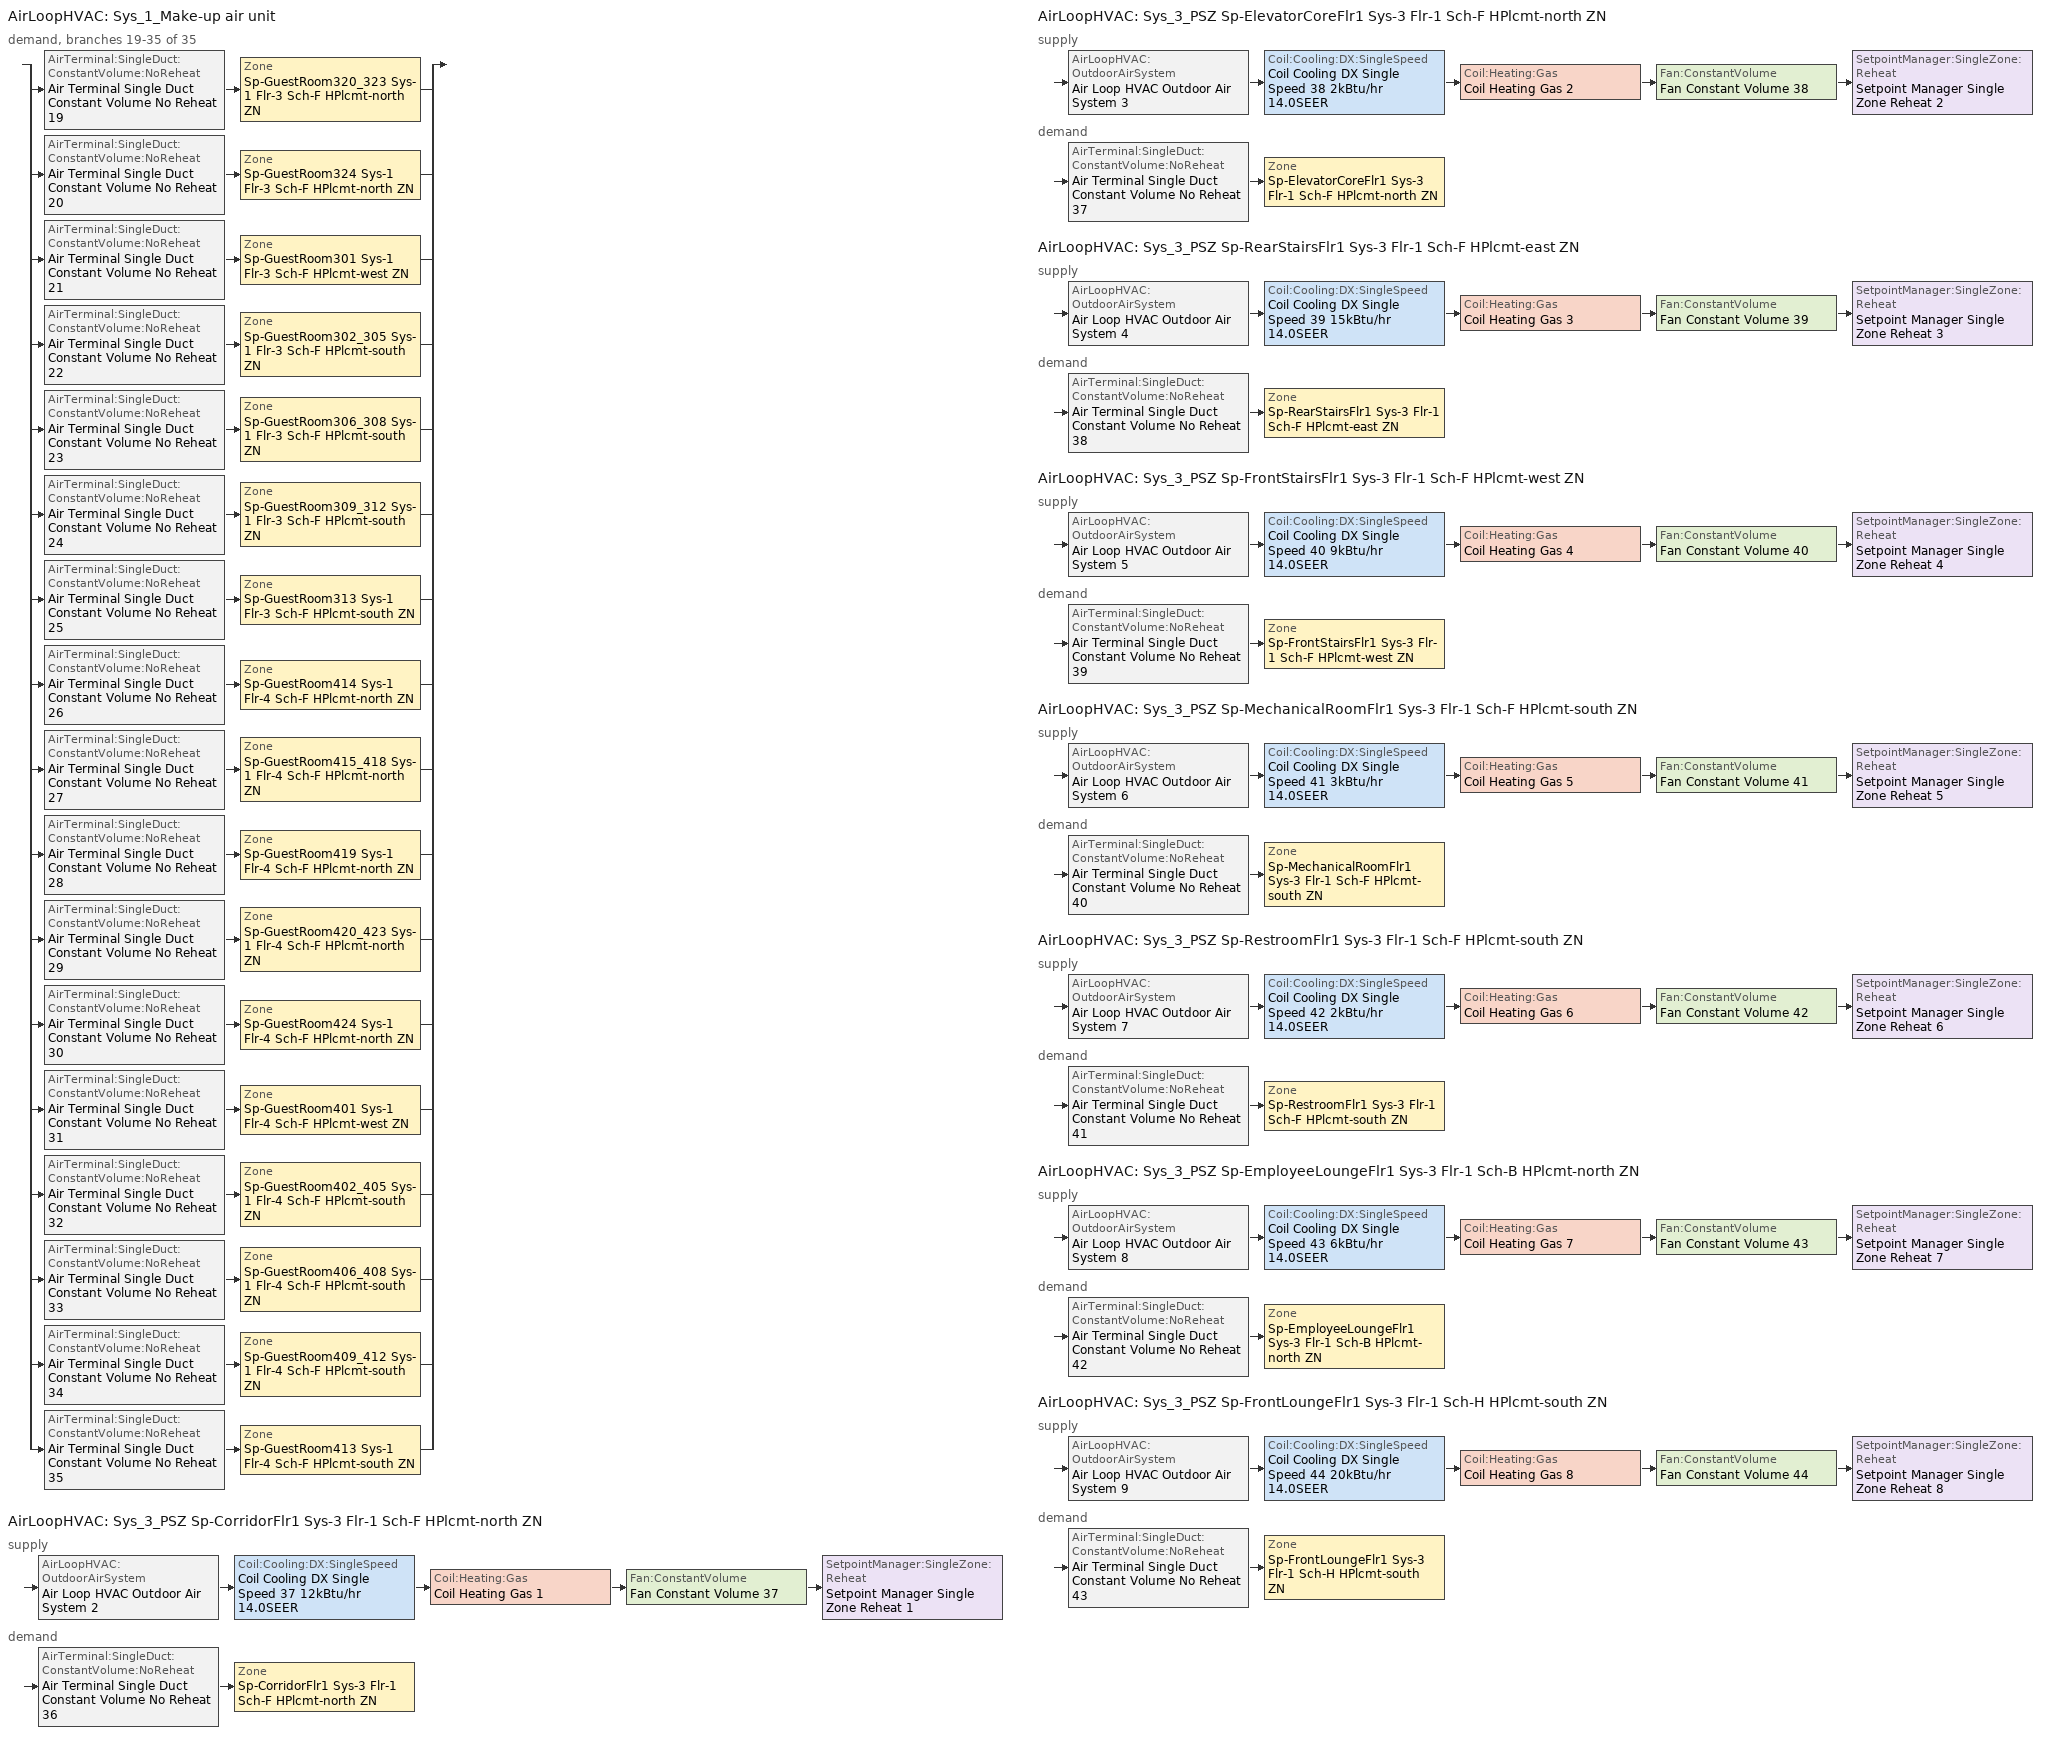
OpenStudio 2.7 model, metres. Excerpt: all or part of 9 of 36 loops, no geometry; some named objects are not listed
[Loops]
AirLoopHVAC 'Sys_1_Make-up air unit'
 demand, branches 19-35 of 35: split
  | AirTerminal:SingleDuct:ConstantVolume:NoReheat 'Air Terminal Single Duct Constant Volume No Reheat 19' > Zone 'Sp-GuestRoom320_323 Sys-1 Flr-3 Sch-F HPlcmt-north ZN'
  | AirTerminal:SingleDuct:ConstantVolume:NoReheat 'Air Terminal Single Duct Constant Volume No Reheat 20' > Zone 'Sp-GuestRoom324 Sys-1 Flr-3 Sch-F HPlcmt-north ZN'
  | AirTerminal:SingleDuct:ConstantVolume:NoReheat 'Air Terminal Single Duct Constant Volume No Reheat 21' > Zone 'Sp-GuestRoom301 Sys-1 Flr-3 Sch-F HPlcmt-west ZN'
  | AirTerminal:SingleDuct:ConstantVolume:NoReheat 'Air Terminal Single Duct Constant Volume No Reheat 22' > Zone 'Sp-GuestRoom302_305 Sys-1 Flr-3 Sch-F HPlcmt-south ZN'
  | AirTerminal:SingleDuct:ConstantVolume:NoReheat 'Air Terminal Single Duct Constant Volume No Reheat 23' > Zone 'Sp-GuestRoom306_308 Sys-1 Flr-3 Sch-F HPlcmt-south ZN'
  | AirTerminal:SingleDuct:ConstantVolume:NoReheat 'Air Terminal Single Duct Constant Volume No Reheat 24' > Zone 'Sp-GuestRoom309_312 Sys-1 Flr-3 Sch-F HPlcmt-south ZN'
  | AirTerminal:SingleDuct:ConstantVolume:NoReheat 'Air Terminal Single Duct Constant Volume No Reheat 25' > Zone 'Sp-GuestRoom313 Sys-1 Flr-3 Sch-F HPlcmt-south ZN'
  | AirTerminal:SingleDuct:ConstantVolume:NoReheat 'Air Terminal Single Duct Constant Volume No Reheat 26' > Zone 'Sp-GuestRoom414 Sys-1 Flr-4 Sch-F HPlcmt-north ZN'
  | AirTerminal:SingleDuct:ConstantVolume:NoReheat 'Air Terminal Single Duct Constant Volume No Reheat 27' > Zone 'Sp-GuestRoom415_418 Sys-1 Flr-4 Sch-F HPlcmt-north ZN'
  | AirTerminal:SingleDuct:ConstantVolume:NoReheat 'Air Terminal Single Duct Constant Volume No Reheat 28' > Zone 'Sp-GuestRoom419 Sys-1 Flr-4 Sch-F HPlcmt-north ZN'
  | AirTerminal:SingleDuct:ConstantVolume:NoReheat 'Air Terminal Single Duct Constant Volume No Reheat 29' > Zone 'Sp-GuestRoom420_423 Sys-1 Flr-4 Sch-F HPlcmt-north ZN'
  | AirTerminal:SingleDuct:ConstantVolume:NoReheat 'Air Terminal Single Duct Constant Volume No Reheat 30' > Zone 'Sp-GuestRoom424 Sys-1 Flr-4 Sch-F HPlcmt-north ZN'
  | AirTerminal:SingleDuct:ConstantVolume:NoReheat 'Air Terminal Single Duct Constant Volume No Reheat 31' > Zone 'Sp-GuestRoom401 Sys-1 Flr-4 Sch-F HPlcmt-west ZN'
  | AirTerminal:SingleDuct:ConstantVolume:NoReheat 'Air Terminal Single Duct Constant Volume No Reheat 32' > Zone 'Sp-GuestRoom402_405 Sys-1 Flr-4 Sch-F HPlcmt-south ZN'
  | AirTerminal:SingleDuct:ConstantVolume:NoReheat 'Air Terminal Single Duct Constant Volume No Reheat 33' > Zone 'Sp-GuestRoom406_408 Sys-1 Flr-4 Sch-F HPlcmt-south ZN'
  | AirTerminal:SingleDuct:ConstantVolume:NoReheat 'Air Terminal Single Duct Constant Volume No Reheat 34' > Zone 'Sp-GuestRoom409_412 Sys-1 Flr-4 Sch-F HPlcmt-south ZN'
  | AirTerminal:SingleDuct:ConstantVolume:NoReheat 'Air Terminal Single Duct Constant Volume No Reheat 35' > Zone 'Sp-GuestRoom413 Sys-1 Flr-4 Sch-F HPlcmt-south ZN'
AirLoopHVAC 'Sys_3_PSZ Sp-CorridorFlr1 Sys-3 Flr-1 Sch-F HPlcmt-north ZN'
 supply: AirLoopHVAC:OutdoorAirSystem 'Air Loop HVAC Outdoor Air System 2' > Coil:Cooling:DX:SingleSpeed 'Coil Cooling DX Single Speed 37 12kBtu/hr 14.0SEER' > Coil:Heating:Gas 'Coil Heating Gas 1' > Fan:ConstantVolume 'Fan Constant Volume 37' > SetpointManager:SingleZone:Reheat 'Setpoint Manager Single Zone Reheat 1'
 demand: AirTerminal:SingleDuct:ConstantVolume:NoReheat 'Air Terminal Single Duct Constant Volume No Reheat 36' > Zone 'Sp-CorridorFlr1 Sys-3 Flr-1 Sch-F HPlcmt-north ZN'
AirLoopHVAC 'Sys_3_PSZ Sp-ElevatorCoreFlr1 Sys-3 Flr-1 Sch-F HPlcmt-north ZN'
 supply: AirLoopHVAC:OutdoorAirSystem 'Air Loop HVAC Outdoor Air System 3' > Coil:Cooling:DX:SingleSpeed 'Coil Cooling DX Single Speed 38 2kBtu/hr 14.0SEER' > Coil:Heating:Gas 'Coil Heating Gas 2' > Fan:ConstantVolume 'Fan Constant Volume 38' > SetpointManager:SingleZone:Reheat 'Setpoint Manager Single Zone Reheat 2'
 demand: AirTerminal:SingleDuct:ConstantVolume:NoReheat 'Air Terminal Single Duct Constant Volume No Reheat 37' > Zone 'Sp-ElevatorCoreFlr1 Sys-3 Flr-1 Sch-F HPlcmt-north ZN'
AirLoopHVAC 'Sys_3_PSZ Sp-RearStairsFlr1 Sys-3 Flr-1 Sch-F HPlcmt-east ZN'
 supply: AirLoopHVAC:OutdoorAirSystem 'Air Loop HVAC Outdoor Air System 4' > Coil:Cooling:DX:SingleSpeed 'Coil Cooling DX Single Speed 39 15kBtu/hr 14.0SEER' > Coil:Heating:Gas 'Coil Heating Gas 3' > Fan:ConstantVolume 'Fan Constant Volume 39' > SetpointManager:SingleZone:Reheat 'Setpoint Manager Single Zone Reheat 3'
 demand: AirTerminal:SingleDuct:ConstantVolume:NoReheat 'Air Terminal Single Duct Constant Volume No Reheat 38' > Zone 'Sp-RearStairsFlr1 Sys-3 Flr-1 Sch-F HPlcmt-east ZN'
AirLoopHVAC 'Sys_3_PSZ Sp-FrontStairsFlr1 Sys-3 Flr-1 Sch-F HPlcmt-west ZN'
 supply: AirLoopHVAC:OutdoorAirSystem 'Air Loop HVAC Outdoor Air System 5' > Coil:Cooling:DX:SingleSpeed 'Coil Cooling DX Single Speed 40 9kBtu/hr 14.0SEER' > Coil:Heating:Gas 'Coil Heating Gas 4' > Fan:ConstantVolume 'Fan Constant Volume 40' > SetpointManager:SingleZone:Reheat 'Setpoint Manager Single Zone Reheat 4'
 demand: AirTerminal:SingleDuct:ConstantVolume:NoReheat 'Air Terminal Single Duct Constant Volume No Reheat 39' > Zone 'Sp-FrontStairsFlr1 Sys-3 Flr-1 Sch-F HPlcmt-west ZN'
AirLoopHVAC 'Sys_3_PSZ Sp-MechanicalRoomFlr1 Sys-3 Flr-1 Sch-F HPlcmt-south ZN'
 supply: AirLoopHVAC:OutdoorAirSystem 'Air Loop HVAC Outdoor Air System 6' > Coil:Cooling:DX:SingleSpeed 'Coil Cooling DX Single Speed 41 3kBtu/hr 14.0SEER' > Coil:Heating:Gas 'Coil Heating Gas 5' > Fan:ConstantVolume 'Fan Constant Volume 41' > SetpointManager:SingleZone:Reheat 'Setpoint Manager Single Zone Reheat 5'
 demand: AirTerminal:SingleDuct:ConstantVolume:NoReheat 'Air Terminal Single Duct Constant Volume No Reheat 40' > Zone 'Sp-MechanicalRoomFlr1 Sys-3 Flr-1 Sch-F HPlcmt-south ZN'
AirLoopHVAC 'Sys_3_PSZ Sp-RestroomFlr1 Sys-3 Flr-1 Sch-F HPlcmt-south ZN'
 supply: AirLoopHVAC:OutdoorAirSystem 'Air Loop HVAC Outdoor Air System 7' > Coil:Cooling:DX:SingleSpeed 'Coil Cooling DX Single Speed 42 2kBtu/hr 14.0SEER' > Coil:Heating:Gas 'Coil Heating Gas 6' > Fan:ConstantVolume 'Fan Constant Volume 42' > SetpointManager:SingleZone:Reheat 'Setpoint Manager Single Zone Reheat 6'
 demand: AirTerminal:SingleDuct:ConstantVolume:NoReheat 'Air Terminal Single Duct Constant Volume No Reheat 41' > Zone 'Sp-RestroomFlr1 Sys-3 Flr-1 Sch-F HPlcmt-south ZN'
AirLoopHVAC 'Sys_3_PSZ Sp-EmployeeLoungeFlr1 Sys-3 Flr-1 Sch-B HPlcmt-north ZN'
 supply: AirLoopHVAC:OutdoorAirSystem 'Air Loop HVAC Outdoor Air System 8' > Coil:Cooling:DX:SingleSpeed 'Coil Cooling DX Single Speed 43 6kBtu/hr 14.0SEER' > Coil:Heating:Gas 'Coil Heating Gas 7' > Fan:ConstantVolume 'Fan Constant Volume 43' > SetpointManager:SingleZone:Reheat 'Setpoint Manager Single Zone Reheat 7'
 demand: AirTerminal:SingleDuct:ConstantVolume:NoReheat 'Air Terminal Single Duct Constant Volume No Reheat 42' > Zone 'Sp-EmployeeLoungeFlr1 Sys-3 Flr-1 Sch-B HPlcmt-north ZN'
AirLoopHVAC 'Sys_3_PSZ Sp-FrontLoungeFlr1 Sys-3 Flr-1 Sch-H HPlcmt-south ZN'
 supply: AirLoopHVAC:OutdoorAirSystem 'Air Loop HVAC Outdoor Air System 9' > Coil:Cooling:DX:SingleSpeed 'Coil Cooling DX Single Speed 44 20kBtu/hr 14.0SEER' > Coil:Heating:Gas 'Coil Heating Gas 8' > Fan:ConstantVolume 'Fan Constant Volume 44' > SetpointManager:SingleZone:Reheat 'Setpoint Manager Single Zone Reheat 8'
 demand: AirTerminal:SingleDuct:ConstantVolume:NoReheat 'Air Terminal Single Duct Constant Volume No Reheat 43' > Zone 'Sp-FrontLoungeFlr1 Sys-3 Flr-1 Sch-H HPlcmt-south ZN'
[Sizing:Zone] Zone Cooling Design Supply Air Temperature Input Method=SupplyAirTemperature; Zone Cooling Design Supply Air Temperature {C}=13; Zone Cooling Design Supply Air Temperature Difference {deltaC}=11.11; Zone Heating Design Supply Air Temperature Input Method=SupplyAirTemperature; Zone Heating Design Supply Air Temperature {C}=43; Zone Heating Design Supply Air Temperature Difference {deltaC}=11.11; Zone Cooling Design Supply Air Humidity Ratio {kg-H2O/kg-air}=0.0085; Zone Heating Design Supply Air Humidity Ratio {kg-H2O/kg-air}=0.008; Zone Heating Sizing Factor=1.3; Zone Cooling Sizing Factor=1.1; Cooling Design Air Flow Method=DesignDay; Heating Design Air Flow Method=DesignDay; Account for Dedicated Outdoor Air System=No; Dedicated Outdoor Air System Control Strategy=NeutralSupplyAir; Dedicated Outdoor Air Low Setpoint Temperature for Design {C}=autosize; Dedicated Outdoor Air High Setpoint Temperature for Design {C}=autosize
Sp-GuestRoom320_323 Sys-1 Flr-3 Sch-F HPlcmt-north ZN; Sp-GuestRoom324 Sys-1 Flr-3 Sch-F HPlcmt-north ZN; Sp-GuestRoom301 Sys-1 Flr-3 Sch-F HPlcmt-west ZN; Sp-GuestRoom302_305 Sys-1 Flr-3 Sch-F HPlcmt-south ZN; Sp-GuestRoom306_308 Sys-1 Flr-3 Sch-F HPlcmt-south ZN; Sp-GuestRoom309_312 Sys-1 Flr-3 Sch-F HPlcmt-south ZN; Sp-GuestRoom313 Sys-1 Flr-3 Sch-F HPlcmt-south ZN; Sp-GuestRoom414 Sys-1 Flr-4 Sch-F HPlcmt-north ZN; Sp-GuestRoom415_418 Sys-1 Flr-4 Sch-F HPlcmt-north ZN; Sp-GuestRoom419 Sys-1 Flr-4 Sch-F HPlcmt-north ZN; Sp-GuestRoom420_423 Sys-1 Flr-4 Sch-F HPlcmt-north ZN; Sp-GuestRoom424 Sys-1 Flr-4 Sch-F HPlcmt-north ZN; Sp-GuestRoom401 Sys-1 Flr-4 Sch-F HPlcmt-west ZN; Sp-GuestRoom402_405 Sys-1 Flr-4 Sch-F HPlcmt-south ZN; Sp-GuestRoom406_408 Sys-1 Flr-4 Sch-F HPlcmt-south ZN; Sp-GuestRoom409_412 Sys-1 Flr-4 Sch-F HPlcmt-south ZN; Sp-GuestRoom413 Sys-1 Flr-4 Sch-F HPlcmt-south ZN; Sp-CorridorFlr1 Sys-3 Flr-1 Sch-F HPlcmt-north ZN; Sp-ElevatorCoreFlr1 Sys-3 Flr-1 Sch-F HPlcmt-north ZN; Sp-RearStairsFlr1 Sys-3 Flr-1 Sch-F HPlcmt-east ZN; Sp-FrontStairsFlr1 Sys-3 Flr-1 Sch-F HPlcmt-west ZN; Sp-MechanicalRoomFlr1 Sys-3 Flr-1 Sch-F HPlcmt-south ZN; Sp-RestroomFlr1 Sys-3 Flr-1 Sch-F HPlcmt-south ZN; Sp-EmployeeLoungeFlr1 Sys-3 Flr-1 Sch-B HPlcmt-north ZN; Sp-FrontLoungeFlr1 Sys-3 Flr-1 Sch-H HPlcmt-south ZN
[Zone equipment]
Sp-GuestRoom320_323 Sys-1 Flr-3 Sch-F HPlcmt-north ZN: Sp-GuestRoom320_323 Sys-1 Flr-3 Sch-F HPlcmt-north ZN PTAC, Zone HVAC Baseboard Convective Water 19, Air Terminal Single Duct Constant Volume No Reheat 19
Sp-GuestRoom324 Sys-1 Flr-3 Sch-F HPlcmt-north ZN: Sp-GuestRoom324 Sys-1 Flr-3 Sch-F HPlcmt-north ZN PTAC, Zone HVAC Baseboard Convective Water 20, Air Terminal Single Duct Constant Volume No Reheat 20
Sp-GuestRoom301 Sys-1 Flr-3 Sch-F HPlcmt-west ZN: Sp-GuestRoom301 Sys-1 Flr-3 Sch-F HPlcmt-west ZN PTAC, Zone HVAC Baseboard Convective Water 21, Air Terminal Single Duct Constant Volume No Reheat 21
Sp-GuestRoom302_305 Sys-1 Flr-3 Sch-F HPlcmt-south ZN: Sp-GuestRoom302_305 Sys-1 Flr-3 Sch-F HPlcmt-south ZN PTAC, Zone HVAC Baseboard Convective Water 22, Air Terminal Single Duct Constant Volume No Reheat 22
Sp-GuestRoom306_308 Sys-1 Flr-3 Sch-F HPlcmt-south ZN: Sp-GuestRoom306_308 Sys-1 Flr-3 Sch-F HPlcmt-south ZN PTAC, Zone HVAC Baseboard Convective Water 23, Air Terminal Single Duct Constant Volume No Reheat 23
Sp-GuestRoom309_312 Sys-1 Flr-3 Sch-F HPlcmt-south ZN: Sp-GuestRoom309_312 Sys-1 Flr-3 Sch-F HPlcmt-south ZN PTAC, Zone HVAC Baseboard Convective Water 24, Air Terminal Single Duct Constant Volume No Reheat 24
Sp-GuestRoom313 Sys-1 Flr-3 Sch-F HPlcmt-south ZN: Sp-GuestRoom313 Sys-1 Flr-3 Sch-F HPlcmt-south ZN PTAC, Zone HVAC Baseboard Convective Water 25, Air Terminal Single Duct Constant Volume No Reheat 25
Sp-GuestRoom414 Sys-1 Flr-4 Sch-F HPlcmt-north ZN: Sp-GuestRoom414 Sys-1 Flr-4 Sch-F HPlcmt-north ZN PTAC, Zone HVAC Baseboard Convective Water 26, Air Terminal Single Duct Constant Volume No Reheat 26
Sp-GuestRoom415_418 Sys-1 Flr-4 Sch-F HPlcmt-north ZN: Sp-GuestRoom415_418 Sys-1 Flr-4 Sch-F HPlcmt-north ZN PTAC, Zone HVAC Baseboard Convective Water 27, Air Terminal Single Duct Constant Volume No Reheat 27
Sp-GuestRoom419 Sys-1 Flr-4 Sch-F HPlcmt-north ZN: Sp-GuestRoom419 Sys-1 Flr-4 Sch-F HPlcmt-north ZN PTAC, Zone HVAC Baseboard Convective Water 28, Air Terminal Single Duct Constant Volume No Reheat 28
Sp-GuestRoom420_423 Sys-1 Flr-4 Sch-F HPlcmt-north ZN: Sp-GuestRoom420_423 Sys-1 Flr-4 Sch-F HPlcmt-north ZN PTAC, Zone HVAC Baseboard Convective Water 29, Air Terminal Single Duct Constant Volume No Reheat 29
Sp-GuestRoom424 Sys-1 Flr-4 Sch-F HPlcmt-north ZN: Sp-GuestRoom424 Sys-1 Flr-4 Sch-F HPlcmt-north ZN PTAC, Zone HVAC Baseboard Convective Water 30, Air Terminal Single Duct Constant Volume No Reheat 30
Sp-GuestRoom401 Sys-1 Flr-4 Sch-F HPlcmt-west ZN: Sp-GuestRoom401 Sys-1 Flr-4 Sch-F HPlcmt-west ZN PTAC, Zone HVAC Baseboard Convective Water 31, Air Terminal Single Duct Constant Volume No Reheat 31
Sp-GuestRoom402_405 Sys-1 Flr-4 Sch-F HPlcmt-south ZN: Sp-GuestRoom402_405 Sys-1 Flr-4 Sch-F HPlcmt-south ZN PTAC, Zone HVAC Baseboard Convective Water 32, Air Terminal Single Duct Constant Volume No Reheat 32
Sp-GuestRoom406_408 Sys-1 Flr-4 Sch-F HPlcmt-south ZN: Sp-GuestRoom406_408 Sys-1 Flr-4 Sch-F HPlcmt-south ZN PTAC, Zone HVAC Baseboard Convective Water 33, Air Terminal Single Duct Constant Volume No Reheat 33
Sp-GuestRoom409_412 Sys-1 Flr-4 Sch-F HPlcmt-south ZN: Sp-GuestRoom409_412 Sys-1 Flr-4 Sch-F HPlcmt-south ZN PTAC, Zone HVAC Baseboard Convective Water 34, Air Terminal Single Duct Constant Volume No Reheat 34
Sp-GuestRoom413 Sys-1 Flr-4 Sch-F HPlcmt-south ZN: Sp-GuestRoom413 Sys-1 Flr-4 Sch-F HPlcmt-south ZN PTAC, Zone HVAC Baseboard Convective Water 35, Air Terminal Single Duct Constant Volume No Reheat 35
Sp-CorridorFlr1 Sys-3 Flr-1 Sch-F HPlcmt-north ZN: Air Terminal Single Duct Constant Volume No Reheat 36, Zone HVAC Baseboard Convective Water 36
Sp-ElevatorCoreFlr1 Sys-3 Flr-1 Sch-F HPlcmt-north ZN: Air Terminal Single Duct Constant Volume No Reheat 37, Zone HVAC Baseboard Convective Water 37
Sp-RearStairsFlr1 Sys-3 Flr-1 Sch-F HPlcmt-east ZN: Air Terminal Single Duct Constant Volume No Reheat 38, Zone HVAC Baseboard Convective Water 38
Sp-FrontStairsFlr1 Sys-3 Flr-1 Sch-F HPlcmt-west ZN: Air Terminal Single Duct Constant Volume No Reheat 39, Zone HVAC Baseboard Convective Water 39
Sp-MechanicalRoomFlr1 Sys-3 Flr-1 Sch-F HPlcmt-south ZN: Air Terminal Single Duct Constant Volume No Reheat 40, Zone HVAC Baseboard Convective Water 40
Sp-RestroomFlr1 Sys-3 Flr-1 Sch-F HPlcmt-south ZN: Air Terminal Single Duct Constant Volume No Reheat 41, Zone HVAC Baseboard Convective Water 41
Sp-EmployeeLoungeFlr1 Sys-3 Flr-1 Sch-B HPlcmt-north ZN: Air Terminal Single Duct Constant Volume No Reheat 42, Zone HVAC Baseboard Convective Water 42
Sp-FrontLoungeFlr1 Sys-3 Flr-1 Sch-H HPlcmt-south ZN: Air Terminal Single Duct Constant Volume No Reheat 43, Zone HVAC Baseboard Convective Water 43
[AirLoopHVAC] Design Supply Air Flow Rate {m3/s}=AutoSize
Name | Availability Schedule
Sys_3_PSZ Sp-CorridorFlr1 Sys-3 Flr-1 Sch-F HPlcmt-north ZN | Sys_3_PSZ Sp-CorridorFlr1 Sys-3 Flr-1 Sch-F HPlcmt-north ZN Occ Sch
Sys_3_PSZ Sp-ElevatorCoreFlr1 Sys-3 Flr-1 Sch-F HPlcmt-north ZN | Sys_3_PSZ Sp-ElevatorCoreFlr1 Sys-3 Flr-1 Sch-F HPlcmt-north ZN Occ Sch
Sys_3_PSZ Sp-RearStairsFlr1 Sys-3 Flr-1 Sch-F HPlcmt-east ZN | Sys_3_PSZ Sp-RearStairsFlr1 Sys-3 Flr-1 Sch-F HPlcmt-east ZN Occ Sch
Sys_3_PSZ Sp-FrontStairsFlr1 Sys-3 Flr-1 Sch-F HPlcmt-west ZN | Sys_3_PSZ Sp-FrontStairsFlr1 Sys-3 Flr-1 Sch-F HPlcmt-west ZN Occ Sch
Sys_3_PSZ Sp-MechanicalRoomFlr1 Sys-3 Flr-1 Sch-F HPlcmt-south ZN | Sys_3_PSZ Sp-MechanicalRoomFlr1 Sys-3 Flr-1 Sch-F HPlcmt-south ZN Occ Sch
Sys_3_PSZ Sp-RestroomFlr1 Sys-3 Flr-1 Sch-F HPlcmt-south ZN | Sys_3_PSZ Sp-RestroomFlr1 Sys-3 Flr-1 Sch-F HPlcmt-south ZN Occ Sch
Sys_3_PSZ Sp-EmployeeLoungeFlr1 Sys-3 Flr-1 Sch-B HPlcmt-north ZN | Sys_3_PSZ Sp-EmployeeLoungeFlr1 Sys-3 Flr-1 Sch-B HPlcmt-north ZN Occ Sch
Sys_3_PSZ Sp-FrontLoungeFlr1 Sys-3 Flr-1 Sch-H HPlcmt-south ZN | Sys_3_PSZ Sp-FrontLoungeFlr1 Sys-3 Flr-1 Sch-H HPlcmt-south ZN Occ Sch
[Sizing:System] Type of Load to Size On=Sensible; Design Outdoor Air Flow Rate {m3/s}=Autosize; Central Heating Maximum System Air Flow Ratio=1; Preheat Design Temperature {C}=7; Preheat Design Humidity Ratio {kg-H2O/kg-Air}=0.008; Precool Design Temperature {C}=13; Precool Design Humidity Ratio {kg-H2O/kg-Air}=0.008; Central Cooling Design Supply Air Temperature {C}=13; Central Heating Design Supply Air Temperature {C}=43; Sizing Option=NonCoincident; 100% Outdoor Air in Cooling=No; 100% Outdoor Air in Heating=No; Central Cooling Design Supply Air Humidity Ratio {kg-H2O/kg-Air}=0.0085; Central Heating Design Supply Air Humidity Ratio {kg-H2O/kg-Air}=0.008; Cooling Design Air Flow Method=DesignDay; Cooling Design Air Flow Rate {m3/s}=0; Heating Design Air Flow Method=DesignDay; Heating Design Air Flow Rate {m3/s}=0; System Outdoor Air Method=ZoneSum; Zone Maximum Outdoor Air Fraction=1; Cooling Supply Air Flow Rate Per Floor Area {m3/s-m2}=0.00996765; Cooling Fraction of Autosized Cooling Supply Air Flow Rate=1; Cooling Supply Air Flow Rate Per Unit Cooling Capacity {m3/s-W}=3.94755e-05; Heating Supply Air Flow Rate Per Floor Area {m3/s-m2}=0.00996765; Heating Fraction of Autosized Heating Supply Air Flow Rate=1; Heating Fraction of Autosized Cooling Supply Air Flow Rate=1; Heating Supply Air Flow Rate Per Unit Heating Capacity {m3/s-W}=3.15882e-05; Cooling Design Capacity Method=CoolingDesignCapacity; Cooling Design Capacity {W}=autosize; Cooling Design Capacity Per Floor Area {W/m2}=234.7; Fraction of Autosized Cooling Design Capacity=1; Heating Design Capacity Method=HeatingDesignCapacity; Heating Design Capacity {W}=autosize; Heating Design Capacity Per Floor Area {W/m2}=157; Fraction of Autosized Heating Design Capacity=1; Central Cooling Capacity Control Method=OnOff
Sys_3_PSZ Sp-CorridorFlr1 Sys-3 Flr-1 Sch-F HPlcmt-north ZN; Sys_3_PSZ Sp-ElevatorCoreFlr1 Sys-3 Flr-1 Sch-F HPlcmt-north ZN; Sys_3_PSZ Sp-RearStairsFlr1 Sys-3 Flr-1 Sch-F HPlcmt-east ZN; Sys_3_PSZ Sp-FrontStairsFlr1 Sys-3 Flr-1 Sch-F HPlcmt-west ZN; Sys_3_PSZ Sp-MechanicalRoomFlr1 Sys-3 Flr-1 Sch-F HPlcmt-south ZN; Sys_3_PSZ Sp-RestroomFlr1 Sys-3 Flr-1 Sch-F HPlcmt-south ZN; Sys_3_PSZ Sp-EmployeeLoungeFlr1 Sys-3 Flr-1 Sch-B HPlcmt-north ZN; Sys_3_PSZ Sp-FrontLoungeFlr1 Sys-3 Flr-1 Sch-H HPlcmt-south ZN
[Fan:ConstantVolume] Availability Schedule=Always On Discrete; Fan Total Efficiency=0.39975; Pressure Rise {Pa}=640; Maximum Flow Rate {m3/s}=AutoSize; Motor Efficiency=0.615
Fan Constant Volume 20; Fan Constant Volume 21; Fan Constant Volume 22; Fan Constant Volume 23; Fan Constant Volume 24; Fan Constant Volume 25; Fan Constant Volume 26; Fan Constant Volume 27; Fan Constant Volume 28; Fan Constant Volume 29; Fan Constant Volume 30; Fan Constant Volume 31; Fan Constant Volume 32; Fan Constant Volume 33; Fan Constant Volume 34; Fan Constant Volume 35; Fan Constant Volume 36; Fan Constant Volume 37; Fan Constant Volume 38; Fan Constant Volume 39; Fan Constant Volume 40; Fan Constant Volume 41; Fan Constant Volume 42; Fan Constant Volume 43; Fan Constant Volume 44
[Coil:Cooling:DX:SingleSpeed] Availability Schedule=Always On Discrete; Rated Total Cooling Capacity {W}=autosize; Rated Sensible Heat Ratio=autosize; Rated Air Flow Rate {m3/s}=autosize; Rated Evaporator Fan Power Per Volume Flow Rate {W/(m3/s)}=773.3; Total Cooling Capacity Function of Temperature Curve=DXCOOL-NECB2011-REF-CAPFT; Total Cooling Capacity Function of Flow Fraction Curve=DXCOOL-NECB2011-REF-CAPFFLOW; Energy Input Ratio Function of Temperature Curve=DXCOOL-NECB2011-REF-COOLEIRFT; Energy Input Ratio Function of Flow Fraction Curve=DXCOOL-NECB2011-REF-COOLEIRFFLOW; Part Load Fraction Correlation Curve=DXCOOL-NECB2011-REF-COOLPLFFPLR; Condenser Type=AirCooled; Evaporative Condenser Effectiveness=0; Evaporative Condenser Air Flow Rate {m3/s}=Autosize; Evaporative Condenser Pump Rated Power Consumption {W}=Autosize; Crankcase Heater Capacity {W}=0; Maximum Outdoor Dry-Bulb Temperature for Crankcase Heater Operation {C}=0; Basin Heater Capacity {W/K}=0; Basin Heater Setpoint Temperature {C}=10
Name | Rated COP {W/W}
Coil Cooling DX Single Speed 20 14kBtu/hr 9.5EER | 3.31331
Coil Cooling DX Single Speed 21 4kBtu/hr 11.0EER; Coil Cooling DX Single Speed 26 4kBtu/hr 11.0EER; Coil Cooling DX Single Speed 36 6kBtu/hr 11.0EER | 3.80183
Coil Cooling DX Single Speed 22 10kBtu/hr 10.4EER | 3.58691
Coil Cooling DX Single Speed 23 10kBtu/hr 10.4EER | 3.59419
Coil Cooling DX Single Speed 24 8kBtu/hr 10.9EER | 3.75102
Coil Cooling DX Single Speed 25 9kBtu/hr 10.5EER | 3.62587
Coil Cooling DX Single Speed 27 9kBtu/hr 10.7EER | 3.68735
Coil Cooling DX Single Speed 28 30kBtu/hr 9.3EER; Coil Cooling DX Single Speed 30 30kBtu/hr 9.3EER; Coil Cooling DX Single Speed 33 21kBtu/hr 9.3EER; Coil Cooling DX Single Speed 34 17kBtu/hr 9.3EER; Coil Cooling DX Single Speed 35 20kBtu/hr 9.3EER | 3.23448
Coil Cooling DX Single Speed 29 8kBtu/hr 10.8EER | 3.72105
Coil Cooling DX Single Speed 31 8kBtu/hr 10.7EER | 3.71161
Coil Cooling DX Single Speed 32 14kBtu/hr 9.5EER | 3.31098
Coil Cooling DX Single Speed 37 12kBtu/hr 14.0SEER; Coil Cooling DX Single Speed 38 2kBtu/hr 14.0SEER; Coil Cooling DX Single Speed 39 15kBtu/hr 14.0SEER; Coil Cooling DX Single Speed 40 9kBtu/hr 14.0SEER; Coil Cooling DX Single Speed 41 3kBtu/hr 14.0SEER; Coil Cooling DX Single Speed 42 2kBtu/hr 14.0SEER; Coil Cooling DX Single Speed 43 6kBtu/hr 14.0SEER; Coil Cooling DX Single Speed 44 20kBtu/hr 14.0SEER | 4.11713
[Controller:OutdoorAir] Minimum Outdoor Air Flow Rate {m3/s}=autosize; Maximum Outdoor Air Flow Rate {m3/s}=Autosize; Economizer Control Type=NoEconomizer; Economizer Control Action Type=ModulateFlow; Economizer Maximum Limit Dry-Bulb Temperature {C}=28; Economizer Maximum Limit Enthalpy {J/kg}=64000; Economizer Minimum Limit Dry-Bulb Temperature {C}=-100; Lockout Type=NoLockout; Minimum Limit Type=FixedMinimum; High Humidity Control=No; Heat Recovery Bypass Control Type=BypassWhenWithinEconomizerLimits
Name | Minimum Outdoor Air Schedule | Controller Mechanical Ventilation
Controller Outdoor Air 2 | Sys_3_PSZ Sp-CorridorFlr1 Sys-3 Flr-1 Sch-F HPlcmt-north ZN Occ Sch | Controller Mechanical Ventilation 2
Controller Outdoor Air 3 | Sys_3_PSZ Sp-ElevatorCoreFlr1 Sys-3 Flr-1 Sch-F HPlcmt-north ZN Occ Sch | Controller Mechanical Ventilation 3
Controller Outdoor Air 4 | Sys_3_PSZ Sp-RearStairsFlr1 Sys-3 Flr-1 Sch-F HPlcmt-east ZN Occ Sch | Controller Mechanical Ventilation 4
Controller Outdoor Air 5 | Sys_3_PSZ Sp-FrontStairsFlr1 Sys-3 Flr-1 Sch-F HPlcmt-west ZN Occ Sch | Controller Mechanical Ventilation 5
Controller Outdoor Air 6 | Sys_3_PSZ Sp-MechanicalRoomFlr1 Sys-3 Flr-1 Sch-F HPlcmt-south ZN Occ Sch | Controller Mechanical Ventilation 6
Controller Outdoor Air 7 | Sys_3_PSZ Sp-RestroomFlr1 Sys-3 Flr-1 Sch-F HPlcmt-south ZN Occ Sch | Controller Mechanical Ventilation 7
Controller Outdoor Air 8 | Sys_3_PSZ Sp-EmployeeLoungeFlr1 Sys-3 Flr-1 Sch-B HPlcmt-north ZN Occ Sch | Controller Mechanical Ventilation 8
Controller Outdoor Air 9 | Sys_3_PSZ Sp-FrontLoungeFlr1 Sys-3 Flr-1 Sch-H HPlcmt-south ZN Occ Sch | Controller Mechanical Ventilation 9
[Controller:MechanicalVentilation] Availability Schedule=Always On Discrete; System Outdoor Air Method=ZoneSum
Controller Mechanical Ventilation 2; Controller Mechanical Ventilation 3; Controller Mechanical Ventilation 4; Controller Mechanical Ventilation 5; Controller Mechanical Ventilation 6; Controller Mechanical Ventilation 7; Controller Mechanical Ventilation 8; Controller Mechanical Ventilation 9
[AirLoopHVAC:OutdoorAirSystem]
Name | Controller
Air Loop HVAC Outdoor Air System 2 | Controller Outdoor Air 2
Air Loop HVAC Outdoor Air System 3 | Controller Outdoor Air 3
Air Loop HVAC Outdoor Air System 4 | Controller Outdoor Air 4
Air Loop HVAC Outdoor Air System 5 | Controller Outdoor Air 5
Air Loop HVAC Outdoor Air System 6 | Controller Outdoor Air 6
Air Loop HVAC Outdoor Air System 7 | Controller Outdoor Air 7
Air Loop HVAC Outdoor Air System 8 | Controller Outdoor Air 8
Air Loop HVAC Outdoor Air System 9 | Controller Outdoor Air 9
[Coil:Heating:Electric] Availability Schedule=ON_OFF_ALWAYS_OFF
Coil Heating Electric 19; Coil Heating Electric 20; Coil Heating Electric 21; Coil Heating Electric 22; Coil Heating Electric 23; Coil Heating Electric 24; Coil Heating Electric 25; Coil Heating Electric 26; Coil Heating Electric 27; Coil Heating Electric 28; Coil Heating Electric 29; Coil Heating Electric 30; Coil Heating Electric 31; Coil Heating Electric 32; Coil Heating Electric 33; Coil Heating Electric 34; Coil Heating Electric 35
[ZoneHVAC:PackagedTerminalAirConditioner] Availability Schedule=Always On Discrete; Supply Air Flow Rate During Cooling Operation {m3/s}=Autosize; Supply Air Flow Rate During Heating Operation {m3/s}=Autosize; Supply Air Flow Rate When No Cooling or Heating is Needed {m3/s}=Autosize; Outdoor Air Flow Rate During Cooling Operation {m3/s}=1e-005; Outdoor Air Flow Rate During Heating Operation {m3/s}=1e-005; Outdoor Air Flow Rate When No Cooling or Heating is Needed {m3/s}=1e-005; Fan Placement=DrawThrough
Name | Supply Air Fan | Heating Coil | Cooling Coil
Sp-GuestRoom320_323 Sys-1 Flr-3 Sch-F HPlcmt-north ZN PTAC | Fan Constant Volume 20 | Coil Heating Electric 19 | Coil Cooling DX Single Speed 20 14kBtu/hr 9.5EER
Sp-GuestRoom324 Sys-1 Flr-3 Sch-F HPlcmt-north ZN PTAC | Fan Constant Volume 21 | Coil Heating Electric 20 | Coil Cooling DX Single Speed 21 4kBtu/hr 11.0EER
Sp-GuestRoom301 Sys-1 Flr-3 Sch-F HPlcmt-west ZN PTAC | Fan Constant Volume 22 | Coil Heating Electric 21 | Coil Cooling DX Single Speed 22 10kBtu/hr 10.4EER
Sp-GuestRoom302_305 Sys-1 Flr-3 Sch-F HPlcmt-south ZN PTAC | Fan Constant Volume 23 | Coil Heating Electric 22 | Coil Cooling DX Single Speed 23 10kBtu/hr 10.4EER
Sp-GuestRoom306_308 Sys-1 Flr-3 Sch-F HPlcmt-south ZN PTAC | Fan Constant Volume 24 | Coil Heating Electric 23 | Coil Cooling DX Single Speed 24 8kBtu/hr 10.9EER
Sp-GuestRoom309_312 Sys-1 Flr-3 Sch-F HPlcmt-south ZN PTAC | Fan Constant Volume 25 | Coil Heating Electric 24 | Coil Cooling DX Single Speed 25 9kBtu/hr 10.5EER
Sp-GuestRoom313 Sys-1 Flr-3 Sch-F HPlcmt-south ZN PTAC | Fan Constant Volume 26 | Coil Heating Electric 25 | Coil Cooling DX Single Speed 26 4kBtu/hr 11.0EER
Sp-GuestRoom414 Sys-1 Flr-4 Sch-F HPlcmt-north ZN PTAC | Fan Constant Volume 27 | Coil Heating Electric 26 | Coil Cooling DX Single Speed 27 9kBtu/hr 10.7EER
Sp-GuestRoom415_418 Sys-1 Flr-4 Sch-F HPlcmt-north ZN PTAC | Fan Constant Volume 28 | Coil Heating Electric 27 | Coil Cooling DX Single Speed 28 30kBtu/hr 9.3EER
Sp-GuestRoom419 Sys-1 Flr-4 Sch-F HPlcmt-north ZN PTAC | Fan Constant Volume 29 | Coil Heating Electric 28 | Coil Cooling DX Single Speed 29 8kBtu/hr 10.8EER
Sp-GuestRoom420_423 Sys-1 Flr-4 Sch-F HPlcmt-north ZN PTAC | Fan Constant Volume 30 | Coil Heating Electric 29 | Coil Cooling DX Single Speed 30 30kBtu/hr 9.3EER
Sp-GuestRoom424 Sys-1 Flr-4 Sch-F HPlcmt-north ZN PTAC | Fan Constant Volume 31 | Coil Heating Electric 30 | Coil Cooling DX Single Speed 31 8kBtu/hr 10.7EER
Sp-GuestRoom401 Sys-1 Flr-4 Sch-F HPlcmt-west ZN PTAC | Fan Constant Volume 32 | Coil Heating Electric 31 | Coil Cooling DX Single Speed 32 14kBtu/hr 9.5EER
Sp-GuestRoom402_405 Sys-1 Flr-4 Sch-F HPlcmt-south ZN PTAC | Fan Constant Volume 33 | Coil Heating Electric 32 | Coil Cooling DX Single Speed 33 21kBtu/hr 9.3EER
Sp-GuestRoom406_408 Sys-1 Flr-4 Sch-F HPlcmt-south ZN PTAC | Fan Constant Volume 34 | Coil Heating Electric 33 | Coil Cooling DX Single Speed 34 17kBtu/hr 9.3EER
Sp-GuestRoom409_412 Sys-1 Flr-4 Sch-F HPlcmt-south ZN PTAC | Fan Constant Volume 35 | Coil Heating Electric 34 | Coil Cooling DX Single Speed 35 20kBtu/hr 9.3EER
Sp-GuestRoom413 Sys-1 Flr-4 Sch-F HPlcmt-south ZN PTAC | Fan Constant Volume 36 | Coil Heating Electric 35 | Coil Cooling DX Single Speed 36 6kBtu/hr 11.0EER
[AirTerminal:SingleDuct:ConstantVolume:NoReheat] Availability Schedule=Always On Discrete; Maximum Air Flow Rate {m3/s}=AutoSize
Air Terminal Single Duct Constant Volume No Reheat 19; Air Terminal Single Duct Constant Volume No Reheat 20; Air Terminal Single Duct Constant Volume No Reheat 21; Air Terminal Single Duct Constant Volume No Reheat 22; Air Terminal Single Duct Constant Volume No Reheat 23; Air Terminal Single Duct Constant Volume No Reheat 24; Air Terminal Single Duct Constant Volume No Reheat 25; Air Terminal Single Duct Constant Volume No Reheat 26; Air Terminal Single Duct Constant Volume No Reheat 27; Air Terminal Single Duct Constant Volume No Reheat 28; Air Terminal Single Duct Constant Volume No Reheat 29; Air Terminal Single Duct Constant Volume No Reheat 30; Air Terminal Single Duct Constant Volume No Reheat 31; Air Terminal Single Duct Constant Volume No Reheat 32; Air Terminal Single Duct Constant Volume No Reheat 33; Air Terminal Single Duct Constant Volume No Reheat 34; Air Terminal Single Duct Constant Volume No Reheat 35; Air Terminal Single Duct Constant Volume No Reheat 36; Air Terminal Single Duct Constant Volume No Reheat 37; Air Terminal Single Duct Constant Volume No Reheat 38; Air Terminal Single Duct Constant Volume No Reheat 39; Air Terminal Single Duct Constant Volume No Reheat 40; Air Terminal Single Duct Constant Volume No Reheat 41; Air Terminal Single Duct Constant Volume No Reheat 42; Air Terminal Single Duct Constant Volume No Reheat 43
[Coil:Heating:Gas] Availability Schedule=Always On Discrete; Gas Burner Efficiency=0.924; Nominal Capacity {W}=AutoSize; Parasitic Electric Load {W}=0; Part Load Fraction Correlation Curve=FURNACE-EFFPLR-NECB2011; Parasitic Gas Load {W}=0
Coil Heating Gas 1; Coil Heating Gas 2; Coil Heating Gas 3; Coil Heating Gas 4; Coil Heating Gas 5; Coil Heating Gas 6; Coil Heating Gas 7; Coil Heating Gas 8
[SetpointManager:SingleZone:Reheat] Minimum Supply Air Temperature {C}=13; Maximum Supply Air Temperature {C}=43
Name | Control Zone
Setpoint Manager Single Zone Reheat 1 | Sp-CorridorFlr1 Sys-3 Flr-1 Sch-F HPlcmt-north ZN
Setpoint Manager Single Zone Reheat 2 | Sp-ElevatorCoreFlr1 Sys-3 Flr-1 Sch-F HPlcmt-north ZN
Setpoint Manager Single Zone Reheat 3 | Sp-RearStairsFlr1 Sys-3 Flr-1 Sch-F HPlcmt-east ZN
Setpoint Manager Single Zone Reheat 4 | Sp-FrontStairsFlr1 Sys-3 Flr-1 Sch-F HPlcmt-west ZN
Setpoint Manager Single Zone Reheat 5 | Sp-MechanicalRoomFlr1 Sys-3 Flr-1 Sch-F HPlcmt-south ZN
Setpoint Manager Single Zone Reheat 6 | Sp-RestroomFlr1 Sys-3 Flr-1 Sch-F HPlcmt-south ZN
Setpoint Manager Single Zone Reheat 7 | Sp-EmployeeLoungeFlr1 Sys-3 Flr-1 Sch-B HPlcmt-north ZN
Setpoint Manager Single Zone Reheat 8 | Sp-FrontLoungeFlr1 Sys-3 Flr-1 Sch-H HPlcmt-south ZN
[Schedule:Ruleset]
Name | Default Day Schedule | Summer Design Day Schedule | Winter Design Day Schedule
ON_OFF_ALWAYS_OFF | Schedule Day 3
Sys_3_PSZ Sp-CorridorFlr1 Sys-3 Flr-1 Sch-F HPlcmt-north ZN Occ Sch | Sys_3_PSZ Sp-CorridorFlr1 Sys-3 Flr-1 Sch-F HPlcmt-north ZN Occ Sch Default | Sys_3_PSZ Sp-CorridorFlr1 Sys-3 Flr-1 Sch-F HPlcmt-north ZN Occ Sch Summer Design Day | Sys_3_PSZ Sp-CorridorFlr1 Sys-3 Flr-1 Sch-F HPlcmt-north ZN Occ Sch Winter Design Day
Sys_3_PSZ Sp-ElevatorCoreFlr1 Sys-3 Flr-1 Sch-F HPlcmt-north ZN Occ Sch | Sys_3_PSZ Sp-ElevatorCoreFlr1 Sys-3 Flr-1 Sch-F HPlcmt-north ZN Occ Sch Default | Sys_3_PSZ Sp-ElevatorCoreFlr1 Sys-3 Flr-1 Sch-F HPlcmt-north ZN Occ Sch Summer Design Day | Sys_3_PSZ Sp-ElevatorCoreFlr1 Sys-3 Flr-1 Sch-F HPlcmt-north ZN Occ Sch Winter Design Day
Sys_3_PSZ Sp-EmployeeLoungeFlr1 Sys-3 Flr-1 Sch-B HPlcmt-north ZN Occ Sch | Sys_3_PSZ Sp-EmployeeLoungeFlr1 Sys-3 Flr-1 Sch-B HPlcmt-north ZN Occ Sch Default | Sys_3_PSZ Sp-EmployeeLoungeFlr1 Sys-3 Flr-1 Sch-B HPlcmt-north ZN Occ Sch Summer Design Day | Sys_3_PSZ Sp-EmployeeLoungeFlr1 Sys-3 Flr-1 Sch-B HPlcmt-north ZN Occ Sch Winter Design Day
Sys_3_PSZ Sp-FrontLoungeFlr1 Sys-3 Flr-1 Sch-H HPlcmt-south ZN Occ Sch | Sys_3_PSZ Sp-FrontLoungeFlr1 Sys-3 Flr-1 Sch-H HPlcmt-south ZN Occ Sch Default | Sys_3_PSZ Sp-FrontLoungeFlr1 Sys-3 Flr-1 Sch-H HPlcmt-south ZN Occ Sch Summer Design Day | Sys_3_PSZ Sp-FrontLoungeFlr1 Sys-3 Flr-1 Sch-H HPlcmt-south ZN Occ Sch Winter Design Day
Sys_3_PSZ Sp-FrontStairsFlr1 Sys-3 Flr-1 Sch-F HPlcmt-west ZN Occ Sch | Sys_3_PSZ Sp-FrontStairsFlr1 Sys-3 Flr-1 Sch-F HPlcmt-west ZN Occ Sch Default | Sys_3_PSZ Sp-FrontStairsFlr1 Sys-3 Flr-1 Sch-F HPlcmt-west ZN Occ Sch Summer Design Day | Sys_3_PSZ Sp-FrontStairsFlr1 Sys-3 Flr-1 Sch-F HPlcmt-west ZN Occ Sch Winter Design Day
Sys_3_PSZ Sp-MechanicalRoomFlr1 Sys-3 Flr-1 Sch-F HPlcmt-south ZN Occ Sch | Sys_3_PSZ Sp-MechanicalRoomFlr1 Sys-3 Flr-1 Sch-F HPlcmt-south ZN Occ Sch Default | Sys_3_PSZ Sp-MechanicalRoomFlr1 Sys-3 Flr-1 Sch-F HPlcmt-south ZN Occ Sch Summer Design Day | Sys_3_PSZ Sp-MechanicalRoomFlr1 Sys-3 Flr-1 Sch-F HPlcmt-south ZN Occ Sch Winter Design Day
Sys_3_PSZ Sp-RearStairsFlr1 Sys-3 Flr-1 Sch-F HPlcmt-east ZN Occ Sch | Sys_3_PSZ Sp-RearStairsFlr1 Sys-3 Flr-1 Sch-F HPlcmt-east ZN Occ Sch Default | Sys_3_PSZ Sp-RearStairsFlr1 Sys-3 Flr-1 Sch-F HPlcmt-east ZN Occ Sch Summer Design Day | Sys_3_PSZ Sp-RearStairsFlr1 Sys-3 Flr-1 Sch-F HPlcmt-east ZN Occ Sch Winter Design Day
Sys_3_PSZ Sp-RestroomFlr1 Sys-3 Flr-1 Sch-F HPlcmt-south ZN Occ Sch | Sys_3_PSZ Sp-RestroomFlr1 Sys-3 Flr-1 Sch-F HPlcmt-south ZN Occ Sch Default | Sys_3_PSZ Sp-RestroomFlr1 Sys-3 Flr-1 Sch-F HPlcmt-south ZN Occ Sch Summer Design Day | Sys_3_PSZ Sp-RestroomFlr1 Sys-3 Flr-1 Sch-F HPlcmt-south ZN Occ Sch Winter Design Day
[Schedule:Day]
Schedule Day 3; wkdON_OFF_ALWAYS_OFF 1; satON_OFF_ALWAYS_OFF 1; sunON_OFF_ALWAYS_OFF 1: 1, 0, 0, 2, 0, 0, 3, 0, 0, 4, 0, 0, 5, 0, 0, 6, 0, 0, 7, 0, 0, 8, 0, 0, 9, 0, 0, 10, 0, 0, 11, 0, 0, 12, 0, 0, 13, 0, 0, 14, 0, 0, 15, 0, 0, 16, 0, 0, 17, 0, 0, 18, 0, 0, 19, 0, 0, 20, 0, 0, 21, 0, 0, 22, 0, 0, 23, 0, 0, 24, 0, 0
Sys_3_PSZ Sp-CorridorFlr1 Sys-3 Flr-1 Sch-F HPlcmt-north ZN Occ Sch Default; Sys_3_PSZ Sp-CorridorFlr1 Sys-3 Flr-1 Sch-F HPlcmt-north ZN Occ Sch Winter Design Day; Sys_3_PSZ Sp-CorridorFlr1 Sys-3 Flr-1 Sch-F HPlcmt-north ZN Occ Sch Summer Design Day; Sys_3_PSZ Sp-ElevatorCoreFlr1 Sys-3 Flr-1 Sch-F HPlcmt-north ZN Occ Sch Default; Sys_3_PSZ Sp-ElevatorCoreFlr1 Sys-3 Flr-1 Sch-F HPlcmt-north ZN Occ Sch Winter Design Day; Sys_3_PSZ Sp-ElevatorCoreFlr1 Sys-3 Flr-1 Sch-F HPlcmt-north ZN Occ Sch Summer Design Day; Sys_3_PSZ Sp-EmployeeLoungeFlr1 Sys-3 Flr-1 Sch-B HPlcmt-north ZN Occ Sch Winter Design Day; Sys_3_PSZ Sp-EmployeeLoungeFlr1 Sys-3 Flr-1 Sch-B HPlcmt-north ZN Occ Sch Summer Design Day; Sys_3_PSZ Sp-FrontLoungeFlr1 Sys-3 Flr-1 Sch-H HPlcmt-south ZN Occ Sch Default; Sys_3_PSZ Sp-FrontLoungeFlr1 Sys-3 Flr-1 Sch-H HPlcmt-south ZN Occ Sch Winter Design Day; Sys_3_PSZ Sp-FrontLoungeFlr1 Sys-3 Flr-1 Sch-H HPlcmt-south ZN Occ Sch Summer Design Day; Sys_3_PSZ Sp-FrontStairsFlr1 Sys-3 Flr-1 Sch-F HPlcmt-west ZN Occ Sch Default; Sys_3_PSZ Sp-FrontStairsFlr1 Sys-3 Flr-1 Sch-F HPlcmt-west ZN Occ Sch Winter Design Day; Sys_3_PSZ Sp-FrontStairsFlr1 Sys-3 Flr-1 Sch-F HPlcmt-west ZN Occ Sch Summer Design Day; Sys_3_PSZ Sp-MechanicalRoomFlr1 Sys-3 Flr-1 Sch-F HPlcmt-south ZN Occ Sch Default; Sys_3_PSZ Sp-MechanicalRoomFlr1 Sys-3 Flr-1 Sch-F HPlcmt-south ZN Occ Sch Winter Design Day; Sys_3_PSZ Sp-MechanicalRoomFlr1 Sys-3 Flr-1 Sch-F HPlcmt-south ZN Occ Sch Summer Design Day; Sys_3_PSZ Sp-RearStairsFlr1 Sys-3 Flr-1 Sch-F HPlcmt-east ZN Occ Sch Default; Sys_3_PSZ Sp-RearStairsFlr1 Sys-3 Flr-1 Sch-F HPlcmt-east ZN Occ Sch Winter Design Day; Sys_3_PSZ Sp-RearStairsFlr1 Sys-3 Flr-1 Sch-F HPlcmt-east ZN Occ Sch Summer Design Day; Sys_3_PSZ Sp-RestroomFlr1 Sys-3 Flr-1 Sch-F HPlcmt-south ZN Occ Sch Default; Sys_3_PSZ Sp-RestroomFlr1 Sys-3 Flr-1 Sch-F HPlcmt-south ZN Occ Sch Winter Design Day; Sys_3_PSZ Sp-RestroomFlr1 Sys-3 Flr-1 Sch-F HPlcmt-south ZN Occ Sch Summer Design Day: 24, 0, 1
Sys_3_PSZ Sp-EmployeeLoungeFlr1 Sys-3 Flr-1 Sch-B HPlcmt-north ZN Occ Sch Default: 1, 0, 1, 10, 0, 0, 24, 0, 1
Sys_3_PSZ Sp-EmployeeLoungeFlr1 Sys-3 Flr-1 Sch-B HPlcmt-north ZN Occ Sch Saturday: 2, 0, 1, 10, 0, 0, 24, 0, 1
Sys_3_PSZ Sp-EmployeeLoungeFlr1 Sys-3 Flr-1 Sch-B HPlcmt-north ZN Occ Sch Sunday: 1, 0, 0, 2, 0, 1, 11, 0, 0, 23, 0, 1, 24, 0, 0
[Schedule:Rule] Date Specification Type=DateRange; Start Month=1; Start Day=1; End Month=12; End Day=31
Name | Schedule Ruleset | Rule Order | Day Schedule | Apply Sunday | Apply Monday | Apply Tuesday | Apply Wednesday | Apply Thursday | Apply Friday | Apply Saturday
wkdON_OFF_ALWAYS_OFF rule | ON_OFF_ALWAYS_OFF | 2 | wkdON_OFF_ALWAYS_OFF 1 | No | Yes | Yes | Yes | Yes | Yes | No
satON_OFF_ALWAYS_OFFrule | ON_OFF_ALWAYS_OFF | 1 | satON_OFF_ALWAYS_OFF 1 | No | No | No | No | No | No | Yes
sunON_OFF_ALWAYS_OFFrule | ON_OFF_ALWAYS_OFF | 0 | sunON_OFF_ALWAYS_OFF 1 | Yes | No | No | No | No | No | No
Sys_3_PSZ Sp-EmployeeLoungeFlr1 Sys-3 Flr-1 Sch-B HPlcmt-north ZN Occ Sch Saturday Rule | Sys_3_PSZ Sp-EmployeeLoungeFlr1 Sys-3 Flr-1 Sch-B HPlcmt-north ZN Occ Sch | 1 | Sys_3_PSZ Sp-EmployeeLoungeFlr1 Sys-3 Flr-1 Sch-B HPlcmt-north ZN Occ Sch Saturday |  |  |  |  |  |  | Yes
Sys_3_PSZ Sp-EmployeeLoungeFlr1 Sys-3 Flr-1 Sch-B HPlcmt-north ZN Occ Sch Sunday Rule | Sys_3_PSZ Sp-EmployeeLoungeFlr1 Sys-3 Flr-1 Sch-B HPlcmt-north ZN Occ Sch | 0 | Sys_3_PSZ Sp-EmployeeLoungeFlr1 Sys-3 Flr-1 Sch-B HPlcmt-north ZN Occ Sch Sunday | Yes
[Schedule:Constant]
Always On Discrete: Value=1
[Curve:Biquadratic] Minimum Value of x=13; Maximum Value of x=24; Minimum Value of y=24; Maximum Value of y=46
Name | Coefficient1 Constant | Coefficient2 x | Coefficient3 x**2 | Coefficient4 y | Coefficient5 y**2 | Coefficient6 x*y
DXCOOL-NECB2011-REF-CAPFT | 0.867905 | 0.0142459 | 0.00055436 | -0.0075575 | 3.3e-005 | -0.0001918
DXCOOL-NECB2011-REF-COOLEIRFT | 0.116936 | 0.0284933 | -0.0004112 | 0.0214108 | 0.00016103 | -0.0006791
[Curve:Quadratic] Coefficient1 Constant=1; Coefficient2 x=0; Coefficient3 x**2=0; Minimum Value of x=0; Maximum Value of x=1
DXCOOL-NECB2011-REF-CAPFFLOW; DXCOOL-NECB2011-REF-COOLEIRFFLOW
[Curve:Cubic] Maximum Value of x=1
Name | Coefficient1 Constant | Coefficient2 x | Coefficient3 x**2 | Coefficient4 x**3 | Minimum Value of x
DXCOOL-NECB2011-REF-COOLPLFFPLR | 0.0277 | 4.9151 | -8.184 | 4.2702 | 0.7
FURNACE-EFFPLR-NECB2011 | 0.7277 | 1.0667 | -1.5174 | 0.7282 | 0
